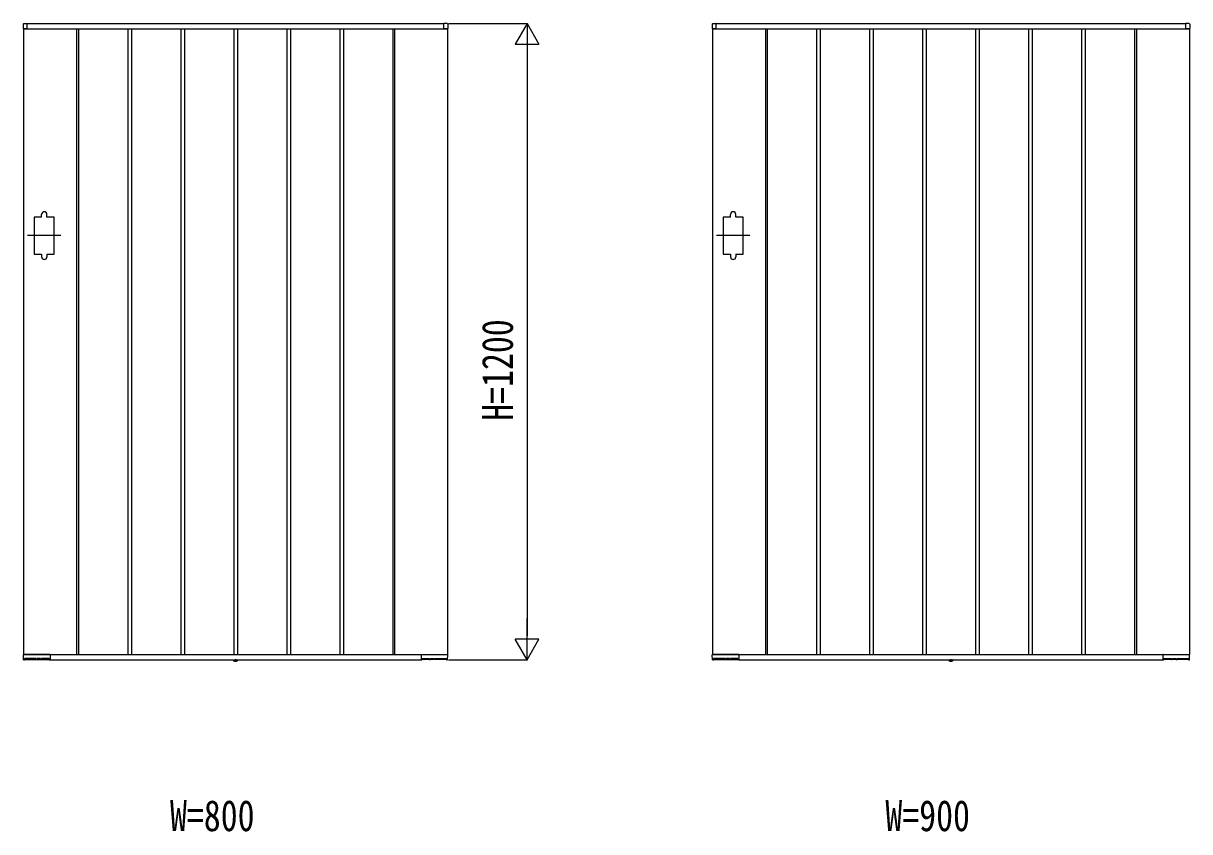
# Model space of a CAD drawing. Units: millimetres, scale not verified. Extents: x -8410 to 8410, y -5940 to 5940.
# Drawn here: x 690 to 2891, y 1326 to 2850 of the extents above; entities that cross this region are included whole.
import ezdxf
from ezdxf.enums import TextEntityAlignment as Align

# ---------------------------------------------------------------- set-up
doc = ezdxf.new("R2010")
doc.units = ezdxf.units.MM
doc.header["$LTSCALE"] = 30
doc.layers.add('0-2_YKK_A1', color=4, linetype='Continuous')
doc.layers.add('0-3_YKK_D', color=6, linetype='Continuous')
doc.styles.add('ＭＳ ゴシック', font='')
doc.styles.get('ＭＳ ゴシック').set_extended_font_data('MS Gothic')

msp = doc.modelspace()

# ---------------------------------------------------------------- linework, layer by layer
at = {"layer": '0-2_YKK_A1'}
for p, q in [((689.54, 2848.63), (689.54, 2840.5)), ((690.04, 2840), (690.04, 1660)), ((690.04, 2840), (1490.04, 2840)), ((697.04, 2840), (690.04, 2840)), ((690.04, 2840), (696.74, 2840)), ((690.95, 2850.13), (696.51, 2850.47)), ((696.74, 2840), (696.74, 2840)), ((697.04, 2850), (1483.04, 2850)), ((697.04, 2840), (697.04, 2850)), ((697.04, 2840.3), (697.04, 2849.97)), ((790.04, 2840), (790.04, 1660)), ((793.54, 2840), (793.54, 1660)), ((886.54, 2840), (886.54, 1660)), ((893.54, 2840), (893.54, 1660)), ((986.54, 2840), (986.54, 1660)), ((993.54, 2840), (993.54, 1660)), ((1086.54, 2840), (1086.54, 1660)), ((1093.54, 2840), (1093.54, 1660)), ((1186.54, 2840), (1186.54, 1660)), ((1193.54, 2840), (1193.54, 1660)), ((1286.54, 2840), (1286.54, 1660)), ((1293.54, 2840), (1293.54, 1660)), ((1386.54, 2840), (1386.54, 1660)), ((1390.04, 2840), (1390.04, 1660)), ((1483.04, 2840), (1483.04, 2850)), ((1483.04, 2840.3), (1483.04, 2849.97)), ((1483.04, 2840), (1490.04, 2840)), ((1490.04, 2840), (1483.34, 2840)), ((1483.34, 2840), (1483.34, 2840)), ((1489.13, 2850.13), (1483.57, 2850.47)), ((1490.04, 2840), (1490.04, 1660)), ((1490.54, 2848.63), (1490.54, 2840.5)), ((1989.54, 2848.63), (1989.54, 2840.5)), ((1990.04, 2840), (1990.04, 1660)), ((1990.04, 2840), (2890.04, 2840)), ((1997.04, 2840), (1990.04, 2840)), ((1990.04, 2840), (1996.74, 2840)), ((1990.95, 2850.13), (1996.51, 2850.47)), ((1996.74, 2840), (1996.74, 2840)), ((1997.04, 2850), (2883.04, 2850)), ((1997.04, 2840), (1997.04, 2850)), ((1997.04, 2840.3), (1997.04, 2849.97)), ((2090.04, 2840), (2090.04, 1660)), ((2093.54, 2840), (2093.54, 1660)), ((2186.54, 2840), (2186.54, 1660)), ((2193.54, 2840), (2193.54, 1660)), ((2286.54, 2840), (2286.54, 1660)), ((2293.54, 2840), (2293.54, 1660)), ((2386.54, 2840), (2386.54, 1660)), ((2393.54, 2840), (2393.54, 1660)), ((2486.54, 2840), (2486.54, 1660)), ((2493.54, 2840), (2493.54, 1660)), ((2586.54, 2840), (2586.54, 1660)), ((2593.54, 2840), (2593.54, 1660)), ((2686.54, 2840), (2686.54, 1660)), ((2693.54, 2840), (2693.54, 1660)), ((2786.54, 2840), (2786.54, 1660)), ((2790.04, 2840), (2790.04, 1660)), ((2883.04, 2840), (2883.04, 2850)), ((2883.04, 2840.3), (2883.04, 2849.97)), ((2883.04, 2840), (2890.04, 2840)), ((2890.04, 2840), (2883.34, 2840)), ((2883.34, 2840), (2883.34, 2840)), ((2889.13, 2850.13), (2883.57, 2850.47)), ((2890.04, 2840), (2890.04, 1660)), ((2890.54, 2848.63), (2890.54, 2840.5)), ((724.04, 2485), (724.04, 2490)), ((734.04, 2485), (734.04, 2490)), ((2024.04, 2485), (2024.04, 2490)), ((2034.04, 2485), (2034.04, 2490)), ((760.54, 2450), (697.54, 2450)), ((2060.54, 2450), (1997.54, 2450)), ((724.04, 2415), (724.04, 2410)), ((734.04, 2415), (734.04, 2410)), ((2024.04, 2415), (2024.04, 2410)), ((2034.04, 2415), (2034.04, 2410)), ((690.15, 1649.97), (689.57, 1659.47)), ((690.04, 1660), (1490.04, 1660)), ((697.04, 1660), (690.04, 1660)), ((739.74, 1660), (690.07, 1660)), ((691.9, 1649.99), (691.93, 1651.81)), ((712.83, 1652.1), (692.25, 1652.1)), ((713.15, 1651.81), (713.16, 1650.99)), ((714.88, 1650.99), (714.9, 1651.81)), ((721.87, 1652.1), (715.21, 1652.1)), ((722.18, 1651.81), (722.2, 1650.99)), ((723.92, 1650.99), (723.93, 1651.81)), ((737.87, 1652.1), (724.25, 1652.1)), ((734.14, 1652.1), (734.16, 1650.99)), ((738.18, 1651.81), (738.21, 1650.01)), ((740.04, 1660), (740.04, 1650)), ((740.04, 1659.7), (740.04, 1650.02)), ((1440.04, 1660), (1440.04, 1650)), ((1440.04, 1659.7), (1440.04, 1650.02)), ((1440.34, 1660), (1490.01, 1660)), ((1441.9, 1651.81), (1441.87, 1650.01)), ((1442.21, 1652.1), (1455.83, 1652.1)), ((1445.94, 1652.1), (1445.92, 1650.99)), ((1456.16, 1650.99), (1456.15, 1651.81)), ((1457.9, 1651.81), (1457.88, 1650.99)), ((1458.21, 1652.1), (1464.87, 1652.1)), ((1465.2, 1650.99), (1465.18, 1651.81)), ((1466.93, 1651.81), (1466.92, 1650.99)), ((1467.25, 1652.1), (1487.83, 1652.1)), ((1488.18, 1649.99), (1488.15, 1651.81)), ((1489.93, 1649.97), (1490.51, 1659.47)), ((1990.15, 1649.97), (1989.57, 1659.47)), ((1990.04, 1660), (2890.04, 1660)), ((1997.04, 1660), (1990.04, 1660)), ((2039.74, 1660), (1990.07, 1660)), ((1991.9, 1649.99), (1991.93, 1651.81)), ((2012.83, 1652.1), (1992.25, 1652.1)), ((2013.15, 1651.81), (2013.16, 1650.99)), ((2014.88, 1650.99), (2014.9, 1651.81)), ((2021.87, 1652.1), (2015.21, 1652.1)), ((2022.18, 1651.81), (2022.2, 1650.99)), ((2023.92, 1650.99), (2023.93, 1651.81)), ((2037.87, 1652.1), (2024.25, 1652.1)), ((2034.14, 1652.1), (2034.16, 1650.99)), ((2038.18, 1651.81), (2038.21, 1650.01)), ((2040.04, 1660), (2040.04, 1650)), ((2040.04, 1659.7), (2040.04, 1650.02)), ((2840.04, 1660), (2840.04, 1650)), ((2840.04, 1659.7), (2840.04, 1650.02)), ((2840.34, 1660), (2890.01, 1660)), ((2841.9, 1651.81), (2841.87, 1650.01)), ((2842.21, 1652.1), (2855.83, 1652.1)), ((2845.94, 1652.1), (2845.92, 1650.99)), ((2856.16, 1650.99), (2856.15, 1651.81)), ((2857.9, 1651.81), (2857.88, 1650.99)), ((2858.21, 1652.1), (2864.87, 1652.1)), ((2865.2, 1650.99), (2865.18, 1651.81)), ((2866.93, 1651.81), (2866.92, 1650.99)), ((2867.25, 1652.1), (2887.83, 1652.1)), ((2888.18, 1649.99), (2888.15, 1651.81)), ((2889.93, 1649.97), (2890.51, 1659.47)), ((691.4, 1649.5), (690.65, 1649.5)), ((691.91, 1650.5), (738.21, 1650.5)), ((739.54, 1649.52), (738.71, 1649.52)), ((740.04, 1650), (1440.04, 1650)), ((1086.13, 1649.5), (1086.22, 1650)), ((1086.13, 1649.5), (1086.3, 1648.53)), ((1086.13, 1649.5), (1093.95, 1649.5)), ((1086.22, 1650), (1093.86, 1650)), ((1090.04, 1645.8), (1090.04, 1650)), ((1093.95, 1649.5), (1093.78, 1648.53)), ((1093.95, 1649.5), (1093.86, 1650)), ((1440.54, 1649.52), (1441.37, 1649.52)), ((1488.17, 1650.5), (1441.87, 1650.5)), ((1488.68, 1649.5), (1489.43, 1649.5)), ((1991.4, 1649.5), (1990.65, 1649.5)), ((1991.91, 1650.5), (2038.21, 1650.5)), ((2039.54, 1649.52), (2038.71, 1649.52)), ((2040.04, 1650), (2840.04, 1650)), ((2436.13, 1649.5), (2436.22, 1650)), ((2436.13, 1649.5), (2436.3, 1648.53)), ((2436.13, 1649.5), (2443.95, 1649.5)), ((2436.22, 1650), (2443.86, 1650)), ((2440.04, 1645.8), (2440.04, 1650)), ((2443.95, 1649.5), (2443.78, 1648.53)), ((2443.95, 1649.5), (2443.86, 1650)), ((2840.54, 1649.52), (2841.37, 1649.52)), ((2888.17, 1650.5), (2841.87, 1650.5)), ((2888.68, 1649.5), (2889.43, 1649.5))]:
    msp.add_line(p, q, dxfattribs=at)
for points in [[(724.04, 2485), (710.04, 2485), (710.04, 2415), (724.04, 2415)], [(734.04, 2415), (748.04, 2415), (748.04, 2485), (734.04, 2485)], [(2024.04, 2485), (2010.04, 2485), (2010.04, 2415), (2024.04, 2415)], [(2034.04, 2415), (2048.04, 2415), (2048.04, 2485), (2034.04, 2485)], [(692.25, 1652.1), (692.11, 1652.07), (692.03, 1652.02), (691.99, 1651.97), (691.96, 1651.91), (691.94, 1651.86), (691.93, 1651.81)], [(713.15, 1651.81), (713.14, 1651.85), (713.13, 1651.9), (713.11, 1651.95), (713.08, 1651.99), (713.03, 1652.04), (712.95, 1652.08), (712.83, 1652.1)], [(715.21, 1652.1), (715.08, 1652.07), (715, 1652.02), (714.95, 1651.97), (714.92, 1651.91), (714.91, 1651.86), (714.9, 1651.81)], [(722.18, 1651.81), (722.18, 1651.85), (722.17, 1651.9), (722.14, 1651.95), (722.11, 1651.99), (722.06, 1652.04), (721.99, 1652.08), (721.87, 1652.1)], [(724.25, 1652.1), (724.11, 1652.07), (724.03, 1652.02), (723.99, 1651.97), (723.96, 1651.91), (723.94, 1651.86), (723.93, 1651.81)], [(738.18, 1651.81), (738.18, 1651.85), (738.17, 1651.9), (738.14, 1651.95), (738.11, 1651.99), (738.06, 1652.04), (737.99, 1652.08), (737.87, 1652.1)], [(1441.9, 1651.81), (1441.9, 1651.85), (1441.91, 1651.9), (1441.94, 1651.95), (1441.97, 1651.99), (1442.02, 1652.04), (1442.09, 1652.08), (1442.21, 1652.1)], [(1455.83, 1652.1), (1455.97, 1652.07), (1456.04, 1652.02), (1456.09, 1651.97), (1456.12, 1651.91), (1456.14, 1651.86), (1456.15, 1651.81)], [(1457.9, 1651.81), (1457.9, 1651.85), (1457.91, 1651.9), (1457.94, 1651.95), (1457.97, 1651.99), (1458.02, 1652.04), (1458.09, 1652.08), (1458.21, 1652.1)], [(1464.87, 1652.1), (1465, 1652.07), (1465.08, 1652.02), (1465.13, 1651.97), (1465.16, 1651.91), (1465.17, 1651.86), (1465.18, 1651.81)], [(1466.93, 1651.81), (1466.94, 1651.85), (1466.95, 1651.9), (1466.97, 1651.95), (1467, 1651.99), (1467.05, 1652.04), (1467.13, 1652.08), (1467.25, 1652.1)], [(1487.83, 1652.1), (1487.97, 1652.07), (1488.04, 1652.02), (1488.09, 1651.97), (1488.12, 1651.91), (1488.14, 1651.86), (1488.15, 1651.81)], [(1992.25, 1652.1), (1992.11, 1652.07), (1992.03, 1652.02), (1991.99, 1651.97), (1991.96, 1651.91), (1991.94, 1651.86), (1991.93, 1651.81)], [(2013.15, 1651.81), (2013.14, 1651.85), (2013.13, 1651.9), (2013.11, 1651.95), (2013.08, 1651.99), (2013.03, 1652.04), (2012.95, 1652.08), (2012.83, 1652.1)], [(2015.21, 1652.1), (2015.08, 1652.07), (2015, 1652.02), (2014.95, 1651.97), (2014.92, 1651.91), (2014.91, 1651.86), (2014.9, 1651.81)], [(2022.18, 1651.81), (2022.18, 1651.85), (2022.17, 1651.9), (2022.14, 1651.95), (2022.11, 1651.99), (2022.06, 1652.04), (2021.99, 1652.08), (2021.87, 1652.1)], [(2024.25, 1652.1), (2024.11, 1652.07), (2024.03, 1652.02), (2023.99, 1651.97), (2023.96, 1651.91), (2023.94, 1651.86), (2023.93, 1651.81)], [(2038.18, 1651.81), (2038.18, 1651.85), (2038.17, 1651.9), (2038.14, 1651.95), (2038.11, 1651.99), (2038.06, 1652.04), (2037.99, 1652.08), (2037.87, 1652.1)], [(2841.9, 1651.81), (2841.9, 1651.85), (2841.91, 1651.9), (2841.94, 1651.95), (2841.97, 1651.99), (2842.02, 1652.04), (2842.09, 1652.08), (2842.21, 1652.1)], [(2855.83, 1652.1), (2855.97, 1652.07), (2856.04, 1652.02), (2856.09, 1651.97), (2856.12, 1651.91), (2856.14, 1651.86), (2856.15, 1651.81)], [(2857.9, 1651.81), (2857.9, 1651.85), (2857.91, 1651.9), (2857.94, 1651.95), (2857.97, 1651.99), (2858.02, 1652.04), (2858.09, 1652.08), (2858.21, 1652.1)], [(2864.87, 1652.1), (2865, 1652.07), (2865.08, 1652.02), (2865.13, 1651.97), (2865.16, 1651.91), (2865.17, 1651.86), (2865.18, 1651.81)], [(2866.93, 1651.81), (2866.94, 1651.85), (2866.95, 1651.9), (2866.97, 1651.95), (2867, 1651.99), (2867.05, 1652.04), (2867.13, 1652.08), (2867.25, 1652.1)], [(2887.83, 1652.1), (2887.97, 1652.07), (2888.04, 1652.02), (2888.09, 1651.97), (2888.12, 1651.91), (2888.14, 1651.86), (2888.15, 1651.81)], [(1087.74, 1647.42), (1088.89, 1649.74), (1090.04, 1650.35)], [(1092.34, 1647.42), (1091.18, 1649.74), (1090.04, 1650.35)], [(2437.74, 1647.42), (2438.89, 1649.74), (2440.04, 1650.35)], [(2442.34, 1647.42), (2441.18, 1649.74), (2440.04, 1650.35)]]:
    msp.add_lwpolyline(points, dxfattribs=at)
for centre, radius, start, end in [((691.04, 2848.63), 1.5, 93.5, 180), ((690.04, 2840.5), 0.5, 180, 270), ((696.54, 2849.97), 0.5, 0, 93.5), ((696.74, 2840.3), 0.3, 270, 0), ((1483.54, 2849.97), 0.5, 86.5, 180), ((1483.34, 2840.3), 0.3, 180, 270), ((1489.04, 2848.63), 1.5, 0, 86.5), ((1490.04, 2840.5), 0.5, 270, 0), ((1991.04, 2848.63), 1.5, 93.5, 180), ((1990.04, 2840.5), 0.5, 180, 270), ((1996.54, 2849.97), 0.5, 0, 93.5), ((1996.74, 2840.3), 0.3, 270, 0), ((2883.54, 2849.97), 0.5, 86.5, 180), ((2883.34, 2840.3), 0.3, 180, 270), ((2889.04, 2848.63), 1.5, 0, 86.5), ((2890.04, 2840.5), 0.5, 270, 0), ((729.04, 2490), 5, 0, 180), ((2029.04, 2490), 5, 0, 180), ((729.04, 2410), 5, 180, 0), ((2029.04, 2410), 5, 180, 0), ((690.07, 1659.5), 0.5, 90, 183.5), ((713.66, 1651), 0.5, 181, 270), ((714.38, 1651), 0.5, 270, 359), ((722.7, 1651), 0.5, 181, 270), ((723.42, 1651), 0.5, 270, 359), ((734.66, 1651), 0.5, 181, 270), ((739.74, 1659.7), 0.3, 0, 90), ((1440.34, 1659.7), 0.3, 90, 180), ((1445.42, 1651), 0.5, 270, 359), ((1456.66, 1651), 0.5, 181, 270), ((1457.38, 1651), 0.5, 270, 359), ((1465.7, 1651), 0.5, 181, 270), ((1466.42, 1651), 0.5, 270, 359), ((1490.01, 1659.5), 0.5, 356.5, 90), ((1990.07, 1659.5), 0.5, 90, 183.5), ((2013.66, 1651), 0.5, 181, 270), ((2014.38, 1651), 0.5, 270, 359), ((2022.7, 1651), 0.5, 181, 270), ((2023.42, 1651), 0.5, 270, 359), ((2034.66, 1651), 0.5, 181, 270), ((2039.74, 1659.7), 0.3, 0, 90), ((2840.34, 1659.7), 0.3, 90, 180), ((2845.42, 1651), 0.5, 270, 359), ((2856.66, 1651), 0.5, 181, 270), ((2857.38, 1651), 0.5, 270, 359), ((2865.7, 1651), 0.5, 181, 270), ((2866.42, 1651), 0.5, 270, 359), ((2890.01, 1659.5), 0.5, 356.5, 90), ((690.65, 1650), 0.5, 183.5, 269.21081), ((691.4, 1650), 0.5, 269.18971, 359), ((738.71, 1650.02), 0.5, 181.0014, 270.00152), ((739.54, 1650.02), 0.5, 270, 0), ((1087.19, 1648.68), 0.9, 190, 239.36409), ((1090.04, 1653.5), 6.5, 239.36409, 300.63591), ((1092.89, 1648.68), 0.9, 300.63591, 350), ((1440.54, 1650.02), 0.5, 180, 270), ((1441.37, 1650.02), 0.5, 269.99848, 358.9986), ((1488.68, 1650), 0.5, 181, 270.81029), ((1489.43, 1650), 0.5, 270.78919, 356.5), ((1990.65, 1650), 0.5, 183.5, 269.21081), ((1991.4, 1650), 0.5, 269.18971, 359), ((2038.71, 1650.02), 0.5, 181.0014, 270.00152), ((2039.54, 1650.02), 0.5, 270, 0), ((2437.19, 1648.68), 0.9, 190, 239.36409), ((2440.04, 1653.5), 6.5, 239.36409, 300.63591), ((2442.89, 1648.68), 0.9, 300.63591, 350), ((2840.54, 1650.02), 0.5, 180, 270), ((2841.37, 1650.02), 0.5, 269.99848, 358.9986), ((2888.68, 1650), 0.5, 181, 270.81029), ((2889.43, 1650), 0.5, 270.78919, 356.5)]:
    msp.add_arc(centre, radius, start, end, dxfattribs=at)
at = {"layer": '0-3_YKK_D'}
for p, q in [((1492.04, 2850), (1641.04, 2850)), ((1640.04, 2850), (1617.54, 2811.03)), ((1640.04, 2850), (1662.54, 2811.03)), ((1640.04, 2850), (1640.04, 2772.06)), ((1617.54, 2811.03), (1662.54, 2811.03)), ((1640.04, 2805), (1640.04, 1695)), ((1640.04, 1650), (1640.04, 1727.94)), ((1640.04, 1650), (1617.54, 1688.97)), ((1662.54, 1688.97), (1617.54, 1688.97)), ((1640.04, 1650), (1662.54, 1688.97)), ((1492.04, 1650), (1641.04, 1650))]:
    msp.add_line(p, q, dxfattribs=at)

# ---------------------------------------------------------------- texts
at = {"layer": '0-3_YKK_D', "style": 'ＭＳ ゴシック', "width": 0.8}
msp.add_text('H=1200', height=58.65, rotation=90, dxfattribs=at).set_placement((1631.04, 2100.67), align=Align.BOTTOM_LEFT)
for s, p in [('W=800', (966.31, 1309)), ('W=900', (2316.31, 1309))]:
    msp.add_text(s, height=58.65, dxfattribs=at).set_placement(p, align=Align.BOTTOM_LEFT)

doc.saveas('drawing.dxf')
